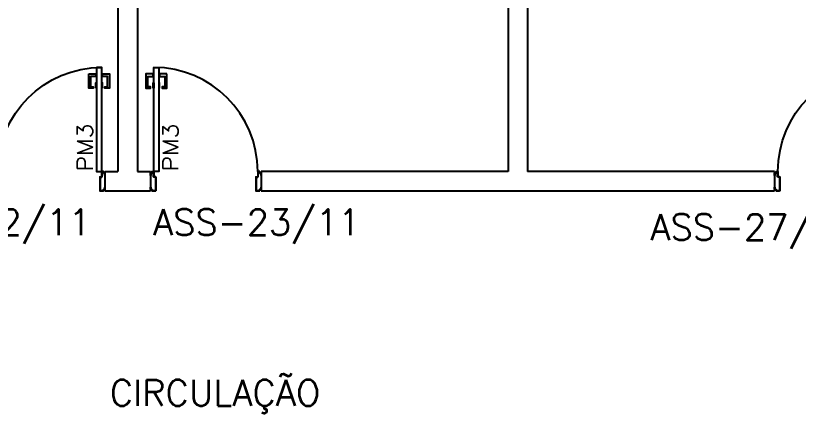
# Model space of a CAD drawing. Header units: millimetres. Extents: x 2046 to 2564, y 885 to 1120.
# Drawn here: x 2247.62 to 2253.64, y 932.39 to 935.45 of the extents above; entities that cross this region are included whole.
import ezdxf

# ---------------------------------------------------------------- set-up
doc = ezdxf.new("R2010")
doc.units = ezdxf.units.MM
doc.header["$LTSCALE"] = 10
for name, color, linetype in [('AR-ALV', 2, 'Continuous'), ('AR-PORTA', 1, 'Continuous'), ('ENDEREÇO', 2, 'Continuous'), ('maçaneta', 1, 'Continuous'), ('mov', 1, 'Continuous'), ('PM-PERFIL U-C', 2, 'Continuous'), ('PM-TXT', 2, 'Continuous'), ('pm1', 2, 'Continuous'), ('TEXTO', 2, 'Continuous')]:
    doc.layers.add(name, color=color, linetype=linetype)
doc.styles.add('S12', font='simplex.shx', dxfattribs={"width": 1.1, "height": 0.12})
doc.styles.add('UNB-100', font='simplex.shx', dxfattribs={"height": 0.2})
doc.styles.add('UNB1-100', font='simplex.shx', dxfattribs={"height": 0.2})

# ---------------------------------------------------------------- blocks, each defined once
blk = doc.blocks.new('PM3')
at = {"layer": 'maçaneta'}
for points in [[(0.02, 0.825), (-0.035, 0.825), (-0.035, 0.715), (0, 0.715), (0, 0.725), (-0.02, 0.725), (-0.02, 0.8035, -0.414214), (-0.0185, 0.805), (0.02, 0.805)], [(0.125, 0.825), (0.07, 0.825), (0.07, 0.805), (0.1085, 0.805, -0.414214), (0.11, 0.8035), (0.11, 0.725), (0.09, 0.725), (0.09, 0.715), (0.125, 0.715)]]:
    blk.add_lwpolyline(points, format="xyb", close=True, dxfattribs=at)
for points in [[(0.02, 0.715), (0.02, 0.755), (0.025, 0.755), (0.025, 0.715)], [(0.07, 0.715), (0.07, 0.755), (0.065, 0.755), (0.065, 0.715)]]:
    blk.add_lwpolyline(points, close=True, dxfattribs=at)
at = {"layer": 'mov'}
blk.add_arc((0.025, 0.075), 0.8, 0, 90, dxfattribs=at)
at = {"layer": 'PM-PERFIL U-C'}
for p, q in [((0, 0.045), (0, 0.0635)), ((0.0015, 0.065), (0.01, 0.065)), ((0.002, 0.063), (0.002, 0.045)), ((0.0105, 0.063), (0.002, 0.063)), ((0.01, 0.065), (0.01, 0.0735)), ((0.0115, 0.075), (0.0235, 0.075)), ((0.012, 0.073), (0.012, 0.0645)), ((0.023, 0.073), (0.012, 0.073)), ((0.023, 0.0335), (0.023, 0.073)), ((0.025, 0.0735), (0.025, 0.034)), ((0.825, 0.0735), (0.825, 0.034)), ((0.8385, 0.075), (0.8265, 0.075)), ((0.827, 0.073), (0.838, 0.073)), ((0.827, 0.0335), (0.827, 0.073)), ((0.838, 0.073), (0.838, 0.0645)), ((0.8395, 0.063), (0.848, 0.063)), ((0.84, 0.065), (0.84, 0.0735)), ((0.8485, 0.065), (0.84, 0.065)), ((0.848, 0.063), (0.848, 0.045)), ((0.85, 0.045), (0.85, 0.0635)), ((0.002, 0.045), (0, 0.045)), ((0.038, 0.032), (0.0245, 0.032)), ((0.0385, 0.034), (0.025, 0.034)), ((0.038, 0.032), (0.038, -0.073)), ((0.04, 0.0325), (0.04, -0.0735)), ((0.81, 0.0325), (0.81, -0.0735)), ((0.8115, 0.034), (0.825, 0.034)), ((0.812, 0.032), (0.8255, 0.032)), ((0.812, 0.032), (0.812, -0.073)), ((0.848, 0.045), (0.85, 0.045)), ((0, -0.045), (0.002, -0.045)), ((0, -0.0635), (0, -0.045)), ((0.002, -0.045), (0.002, -0.063)), ((0.85, -0.045), (0.848, -0.045)), ((0.848, -0.045), (0.848, -0.063)), ((0.85, -0.0635), (0.85, -0.045)), ((0.01, -0.065), (0.0015, -0.065)), ((0.002, -0.063), (0.0105, -0.063)), ((0.01, -0.0735), (0.01, -0.065)), ((0.0385, -0.075), (0.0115, -0.075)), ((0.012, -0.0645), (0.012, -0.073)), ((0.012, -0.073), (0.038, -0.073)), ((0.8115, -0.075), (0.8385, -0.075)), ((0.838, -0.073), (0.812, -0.073)), ((0.838, -0.0645), (0.838, -0.073)), ((0.848, -0.063), (0.8395, -0.063)), ((0.84, -0.0735), (0.84, -0.065)), ((0.84, -0.065), (0.8485, -0.065))]:
    blk.add_line(p, q, dxfattribs=at)
for centre, start, end in [((0.0015, 0.0635), 90, 180), ((0.0115, 0.0735), 90, 180), ((0.0105, 0.0645), 270, 0), ((0.0235, 0.0735), 360, 90), ((0.8265, 0.0735), 90, 180), ((0.8395, 0.0645), 180, 270), ((0.8385, 0.0735), 0, 90), ((0.8485, 0.0635), 0, 90), ((0.0245, 0.0335), 180, 270), ((0.0385, 0.0325), 0, 90), ((0.8115, 0.0325), 90, 180), ((0.8255, 0.0335), 270, 0), ((0.0015, -0.0635), 180, 270), ((0.0115, -0.0735), 180, 270), ((0.0105, -0.0645), 0, 90), ((0.0385, -0.0735), 269.93864, 0), ((0.8115, -0.0735), 180, 270.06136), ((0.8395, -0.0645), 90, 180), ((0.8385, -0.0735), 270, 0), ((0.8485, -0.0635), 270, 0)]:
    blk.add_arc(centre, 0.0015, start, end, dxfattribs=at)
at = {"layer": 'pm1'}
blk.add_lwpolyline([(0.065, 0.875), (0.065, 0.075), (0.025, 0.075), (0.025, 0.875)], close=True, dxfattribs=at)
at = {"layer": 'PM-TXT', "style": 'S12', "width": 1.1}
blk.add_attdef('PM', (0.214, 0.075), '', height=0.12, rotation=90, dxfattribs=at)

msp = doc.modelspace()

# ---------------------------------------------------------------- linework, layer by layer
at = {"layer": 'AR-ALV'}
for p, q in [((2248.4109, 937.7024), (2248.4109, 934.2524)), ((2248.5609, 937.7024), (2248.5609, 934.2524)), ((2251.4109, 937.7024), (2251.4109, 934.2524)), ((2251.5609, 937.7024), (2251.5609, 934.2524)), ((2248.3109, 934.2524), (2248.3109, 934.1024)), ((2248.3109, 934.2524), (2248.4109, 934.2524)), ((2248.5609, 934.2524), (2248.6609, 934.2524)), ((2248.6609, 934.2524), (2248.6609, 934.1024)), ((2251.4109, 934.2524), (2249.5109, 934.2524)), ((2249.5109, 934.2524), (2249.5109, 934.1024)), ((2253.4609, 934.2524), (2251.5609, 934.2524)), ((2253.4609, 934.2524), (2253.4609, 934.1024)), ((2248.3109, 934.1024), (2248.6609, 934.1024)), ((2249.5109, 934.1024), (2253.4609, 934.1024))]:
    msp.add_line(p, q, dxfattribs=at)

# ---------------------------------------------------------------- block references
at = {"layer": 'AR-PORTA'}
ref = msp.add_blockref('PM3', (2248.3109, 934.1774), dxfattribs=dict(at, xscale=-1))
ref.add_attrib('PM', 'PM3', (2248.2169, 934.2524), dxfattribs={"layer": 'PM-TXT', "height": 0.12, "rotation": 90, "style": 'S12', "width": 1.1})
msp.add_blockref('PM3', (2248.6609, 934.1774), dxfattribs=at).add_auto_attribs({'PM': 'PM3'})
ref = msp.add_blockref('PM3', (2254.3109, 934.1774), dxfattribs=dict(at, xscale=-1))
ref.add_attrib('PM', 'PM3', (2254.2169, 934.2524), dxfattribs={"layer": 'PM-TXT', "height": 0.12, "rotation": 90, "style": 'S12', "width": 1.1})

# ---------------------------------------------------------------- texts
at = {"layer": 'ENDEREÇO', "style": 'UNB1-100'}
for s, p in [('ASS-22/11', (2246.6078, 933.7617)), ('ASS-23/11', (2248.6806, 933.7618)), ('ASS-27/11', (2252.505, 933.725))]:
    msp.add_text(s, height=0.2, dxfattribs=at).set_placement(p)
at = {"layer": 'TEXTO', "style": 'UNB-100'}
msp.add_text('CIRCULAÇÃO', height=0.2, dxfattribs=at).set_placement((2248.3477, 932.4499))

doc.saveas('drawing.dxf')
